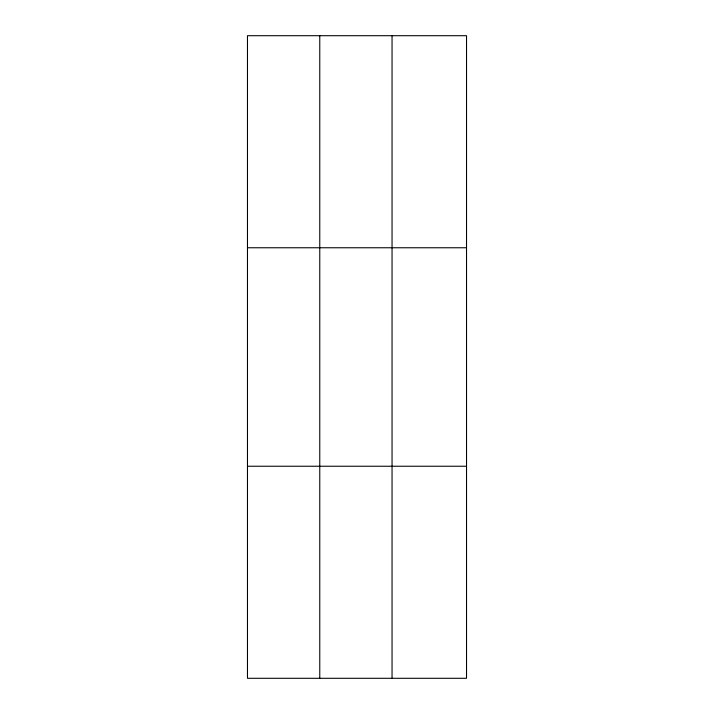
<?xml version="1.0" encoding="UTF-8"?>
<svg xmlns="http://www.w3.org/2000/svg" width="714" height="714" viewBox="0 0 714 714"><rect width="100%" height="100%" fill="white"/><g stroke="black" fill="none" stroke-linecap="round" stroke-linejoin="round"><path stroke-width="1.07" d="M319.765 678.3L319.765 35.7M392.048 678.3L392.048 35.7M247.472 247.758L466.528 247.758M247.472 466.242L466.528 466.242M466.528 659.022L466.528 678.3L247.472 678.3L247.472 35.7L466.528 35.7L466.528 659.022"/></g></svg>
